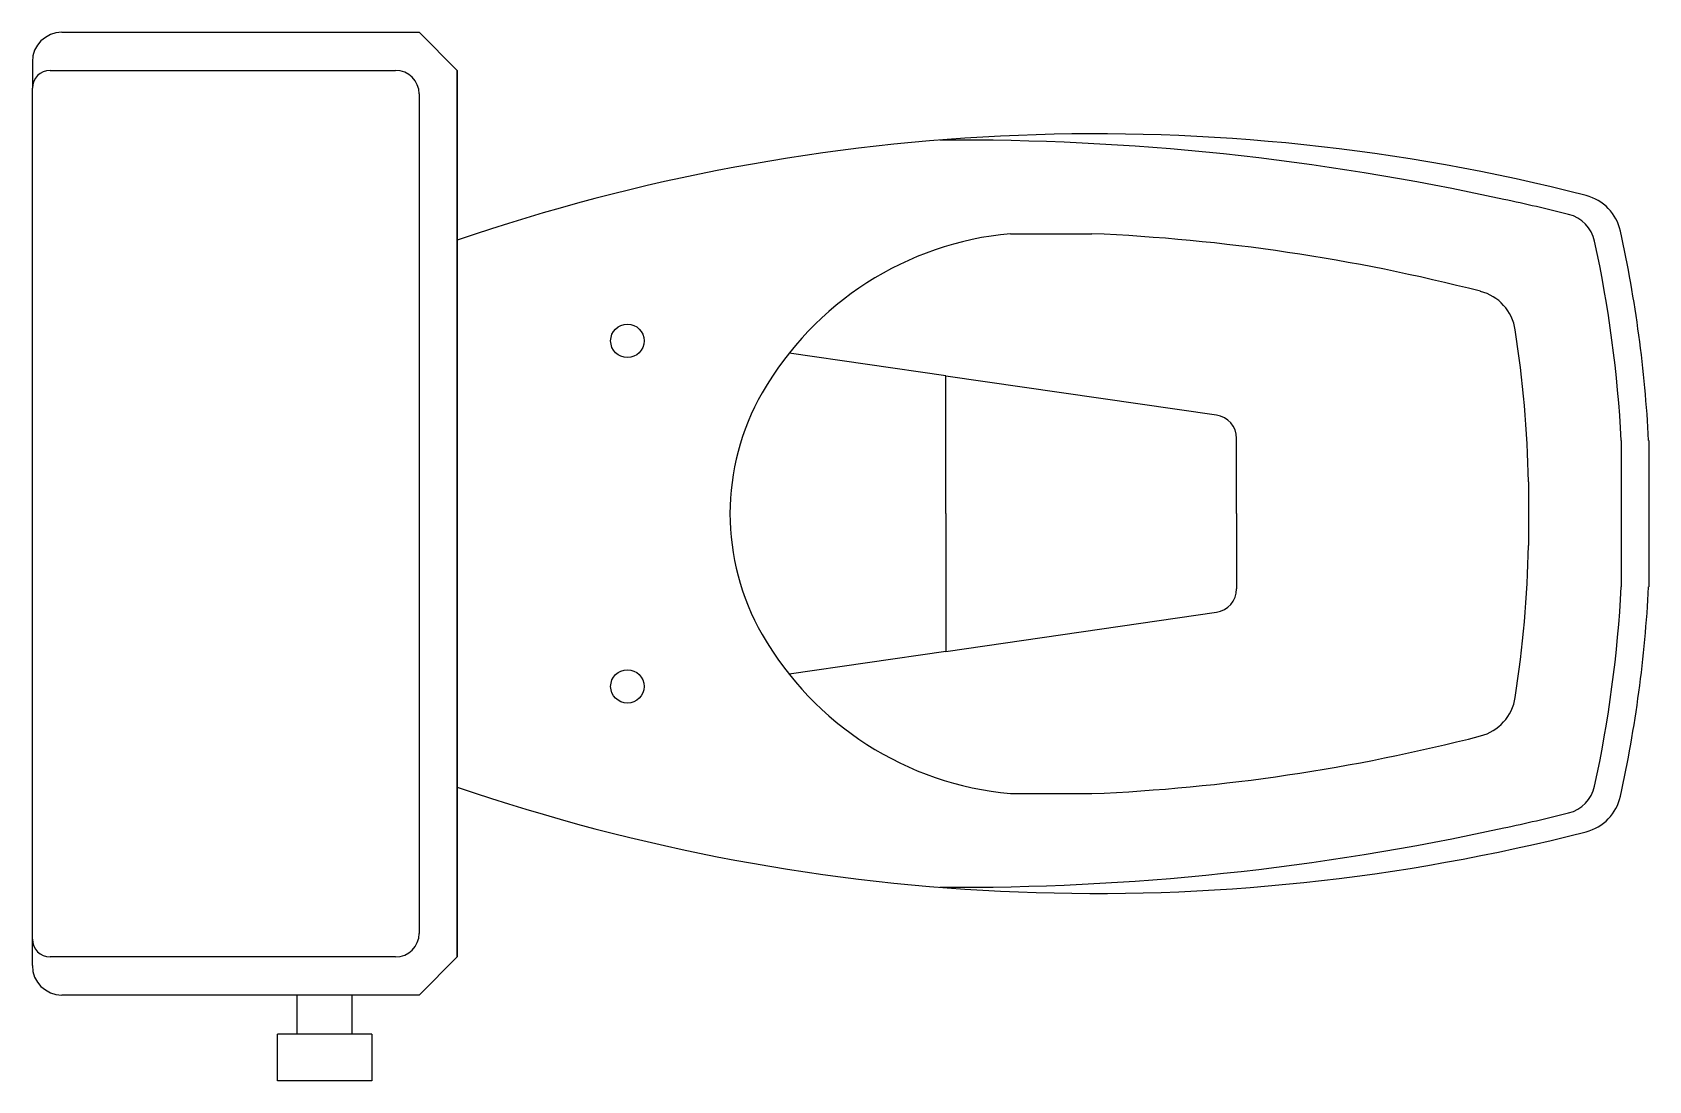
# Model space of a CAD drawing. Header units: millimetres. Extents: x -2990.653 to -2989.965, y 2972.067 to 2972.513.
import ezdxf

# ---------------------------------------------------------------- set-up
doc = ezdxf.new("R2010")
doc.units = ezdxf.units.MM
doc.header["$LTSCALE"] = 10
doc.layers.add('banheiro_louças', color=2, linetype='Continuous')

msp = doc.modelspace()

# ---------------------------------------------------------------- linework, layer by layer
at = {"layer": 'banheiro_louças'}
for p, q in [((-2990.64002, 2972.51323), (-2990.48791, 2972.51323)), ((-2990.48791, 2972.51323), (-2990.4717, 2972.49702)), ((-2990.65257, 2972.50068), (-2990.65257, 2972.48949)), ((-2990.64504, 2972.49702), (-2990.49795, 2972.49702)), ((-2990.4717, 2972.49702), (-2990.4717, 2972.11945)), ((-2990.4717, 2972.11945), (-2990.4717, 2972.49702)), ((-2990.65257, 2972.12698), (-2990.65257, 2972.48949)), ((-2990.48791, 2972.48698), (-2990.48791, 2972.12949)), ((-2990.23625, 2972.42746), (-2990.20156, 2972.42746)), ((-2989.97619, 2972.33941), (-2989.97619, 2972.27706)), ((-2989.96453, 2972.33941), (-2989.96453, 2972.27706)), ((-2990.01567, 2972.32179), (-2990.01567, 2972.29468)), ((-2990.23625, 2972.189), (-2990.20156, 2972.189)), ((-2990.65257, 2972.11578), (-2990.65257, 2972.12698)), ((-2990.49795, 2972.11945), (-2990.64504, 2972.11945)), ((-2990.48791, 2972.10323), (-2990.4717, 2972.11945)), ((-2990.48791, 2972.10323), (-2990.64002, 2972.10323)), ((-2990.53997, 2972.10323), (-2990.53997, 2972.08662)), ((-2990.51663, 2972.10323), (-2990.51663, 2972.08662)), ((-2990.50799, 2972.08662), (-2990.54826, 2972.08662)), ((-2990.54826, 2972.06674), (-2990.54826, 2972.08662)), ((-2990.50799, 2972.08662), (-2990.50799, 2972.06674)), ((-2990.50799, 2972.06674), (-2990.54826, 2972.06674))]:
    msp.add_line(p, q, dxfattribs=at)
at = {"layer": 'banheiro_louças', "color": 1}
for p, q in [((-2990.26366, 2972.36697), (-2990.33046, 2972.37656)), ((-2990.26366, 2972.30823), (-2990.26366, 2972.36697)), ((-2990.26366, 2972.36697), (-2990.14856, 2972.35025)), ((-2990.13996, 2972.30823), (-2990.13996, 2972.34031)), ((-2990.26366, 2972.30823), (-2990.26366, 2972.2495)), ((-2990.13996, 2972.30823), (-2990.13996, 2972.27616)), ((-2990.26366, 2972.2495), (-2990.14856, 2972.26622)), ((-2990.26366, 2972.2495), (-2990.33046, 2972.23991))]:
    msp.add_line(p, q, dxfattribs=at)
at = {"layer": 'banheiro_louças'}
for centre in [(-2990.39926, 2972.38183), (-2990.39926, 2972.23464)]:
    msp.add_circle(centre, 0.00713, dxfattribs=at)
for centre, radius, start, end in [((-2990.64002, 2972.50068), 0.01255, 90, 180), ((-2990.64504, 2972.48949), 0.00753, 90, 180), ((-2990.49795, 2972.48698), 0.01004, 0, 90), ((-2990.19965, 2971.63015), 0.83984, 75.62625, 108.90058), ((-2990.25884, 2971.38474), 1.08262, 77.58857, 90.39044), ((-2990.19965, 2971.63015), 0.83025, 75.98566, 77.93798), ((-2989.99615, 2972.42424), 0.02008, 12.37664, 75.62625), ((-2990.00224, 2972.42107), 0.01506, 12.17973, 75.98566), ((-2990.22394, 2972.29205), 0.13597, 95.19576, 150.16175), ((-2990.23596, 2971.62617), 0.80203, 75.57548, 87.54184), ((-2990.51199, 2972.31105), 0.54819, 2.96543, 12.37664), ((-2990.51199, 2972.31105), 0.53654, 3.02986, 12.17973), ((-2990.04117, 2972.38347), 0.02008, 8.74483, 75.57548), ((-2990.51199, 2972.31105), 0.49643, 1.23952, 8.74483), ((-2990.25215, 2972.30823), 0.10344, 150.16175, 209.83825), ((-2990.51199, 2972.30542), 0.49643, 351.25517, 358.76048), ((-2990.51199, 2972.30542), 0.53654, 347.82027, 356.97014), ((-2990.51199, 2972.30542), 0.54819, 347.62336, 357.03457), ((-2990.22394, 2972.32442), 0.13597, 209.83825, 264.80424), ((-2990.04117, 2972.233), 0.02008, 284.42452, 351.25517), ((-2990.23596, 2972.99029), 0.80203, 272.45816, 284.42452), ((-2990.19965, 2972.98632), 0.83984, 251.09942, 284.37375), ((-2990.00224, 2972.1954), 0.01506, 284.01434, 347.82027), ((-2989.99615, 2972.19222), 0.02008, 284.37375, 347.62336), ((-2990.19965, 2972.98632), 0.83025, 282.06202, 284.01434), ((-2990.25884, 2973.23172), 1.08262, 269.60956, 282.41143), ((-2990.49795, 2972.12949), 0.01004, 270, 0), ((-2990.64504, 2972.12698), 0.00753, 180, 270), ((-2990.64002, 2972.11578), 0.01255, 180, 270)]:
    msp.add_arc(centre, radius, start, end, dxfattribs=at)
at = {"layer": 'banheiro_louças', "color": 1}
for centre, start, end in [((-2990.15, 2972.34031), 0, 81.73322), ((-2990.15, 2972.27616), 278.26678, 0)]:
    msp.add_arc(centre, 0.01004, start, end, dxfattribs=at)

doc.saveas('drawing.dxf')
